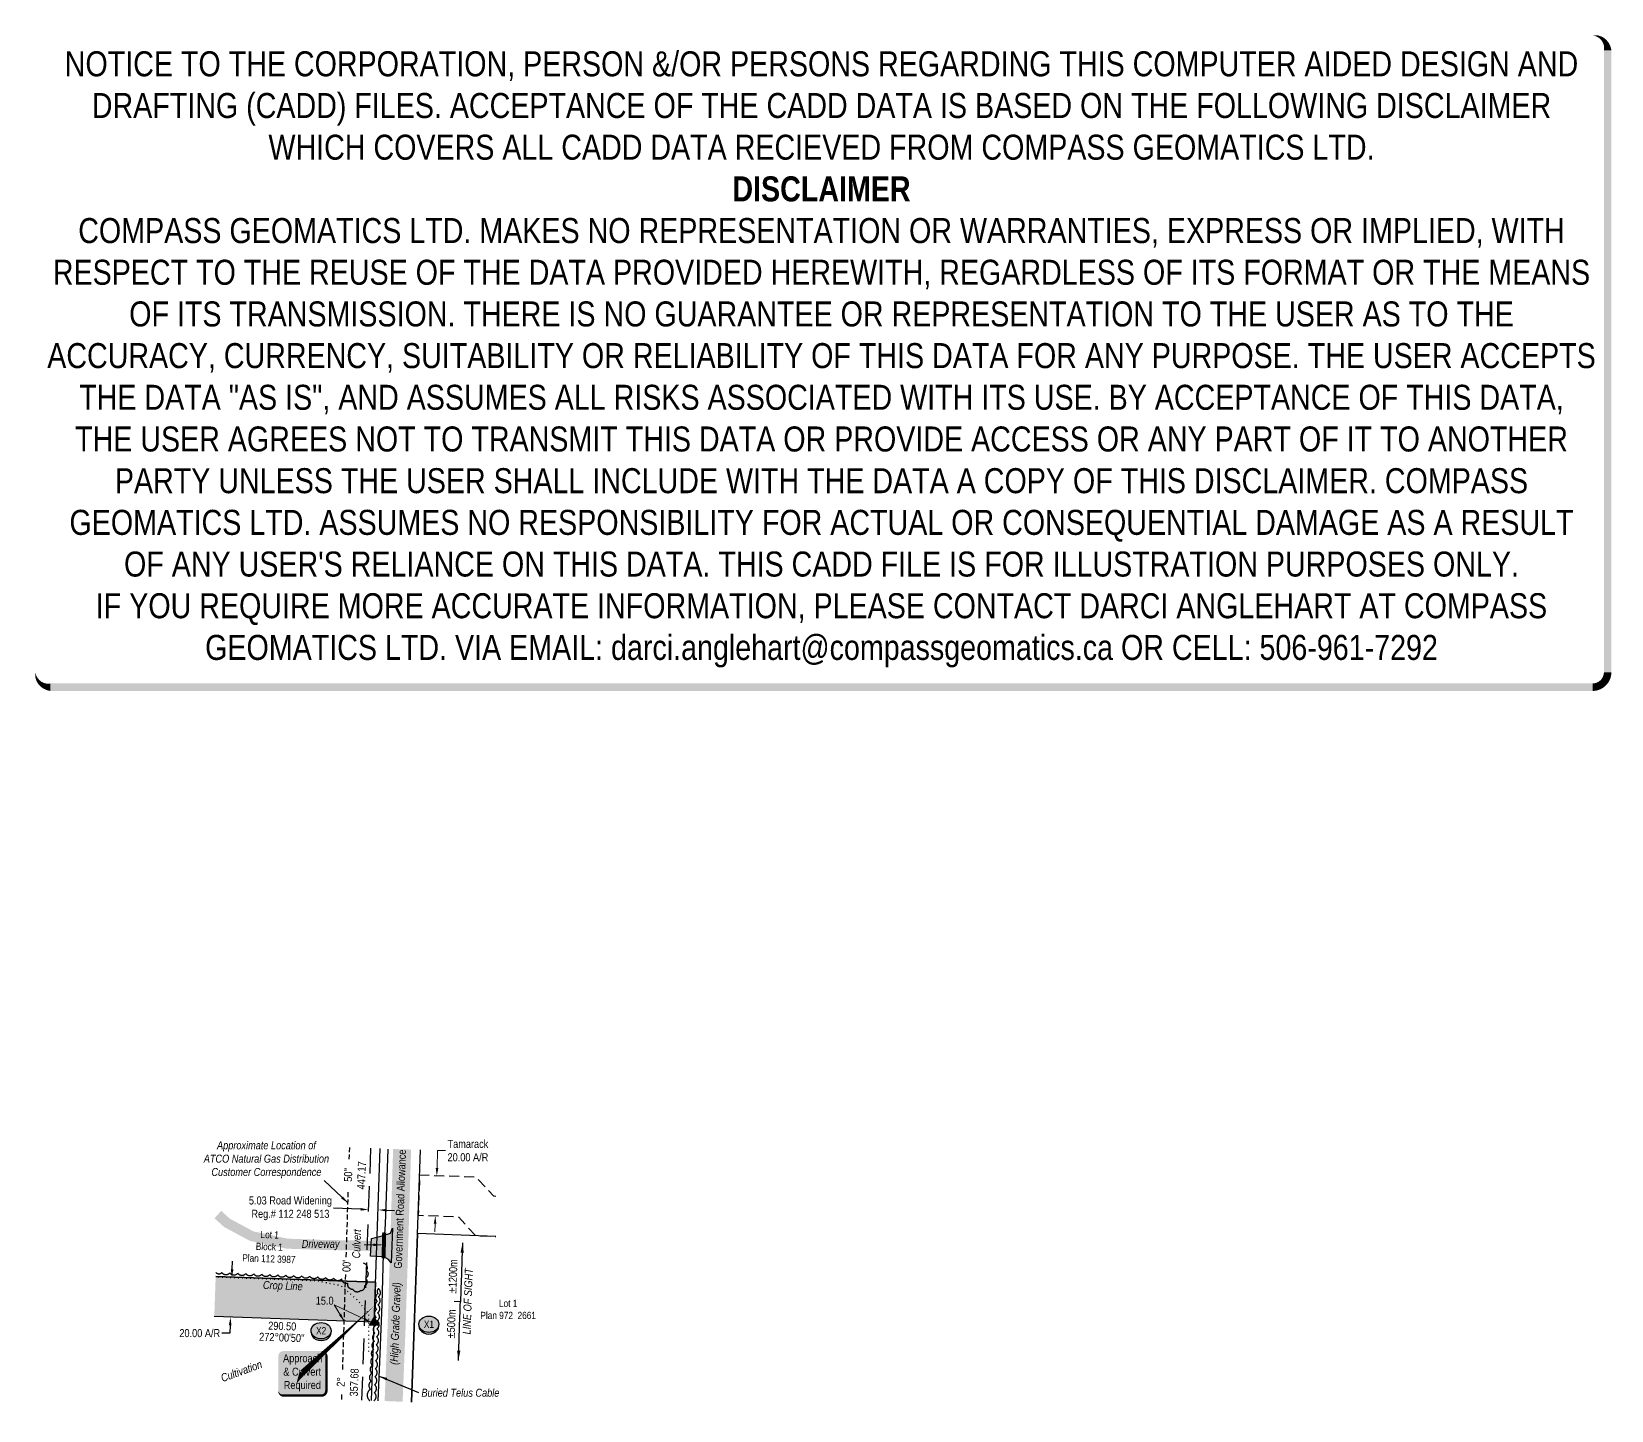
# Model space of a CAD drawing. Extents: x 344856 to 348912, y 6119551 to 6126406.
# Drawn here: x 346938 to 348912, y 6124683 to 6126406 of the extents above; entities that cross this region are included whole.
import ezdxf
from ezdxf.enums import TextEntityAlignment as Align

# ---------------------------------------------------------------- set-up
doc = ezdxf.new("R2010")
doc.units = 0
doc.header["$LTSCALE"] = 5
doc.header["$PDSIZE"] = 0.5
for name, pattern in [('0', [1, 1, 0]), ('DASHED2', [9.525, 6.35, -3.175]), ('foc-ACCESSROAD', [3.75, 2.5, -1.25]), ('foc-TOPO', [1, 0.2, -0.8]), ('UG_PIPE', [1.875, 1.25, -0.625])]:
    doc.linetypes.add(name, pattern=pattern)
doc.layers.get('Defpoints').update_dxf_attribs({"color": 9})
for name, color, linetype, lineweight in [('AS-GENERAL', 48, 'Continuous', 18), ('F-AR-T', 190, 'Continuous', 9), ('T-TEXT', 48, 'Continuous', 18), ('T-TIE-T', 201, 'Continuous', 18)]:
    doc.layers.add(name, color=color, linetype=linetype, lineweight=lineweight)
for name, color, linetype in [('AS-PIPE-UG', 44, 'UG_PIPE'), ('AS-PIPE-UG-T', 44, 'Continuous'), ('AS-ROADS', 254, 'Continuous'), ('AS-TELEPHONE-T', 224, 'Continuous'), ('AS-TELUS', 224, 'foc-TEL'), ('CG-NOTES', 7, 'Continuous'), ('F-AR', 190, 'foc-ACCESSROAD'), ('L-BD', 7, 'Continuous'), ('L-MON', 1, 'Continuous'), ('L-ROAD-T', 7, 'Continuous'), ('L-SEC', 7, 'Continuous'), ('L-TITLEDB', 4, 'Continuous'), ('L-TITLEDB-T', 4, 'Continuous'), ('P-CROSSINGS', 250, 'Continuous'), ('P-PROPOSED', 10, 'Continuous'), ('P-PROPOSED-H', 21, 'Continuous'), ('P-TXT', 4, 'Continuous'), ('T-BUSH', 110, '0'), ('T-GENERAL', 48, 'foc-TOPO')]:
    doc.layers.add(name, color=color, linetype=linetype)
doc.layers.add('DISCLAIMER', color=7, linetype='Continuous', plot=False)
doc.styles.add('80', font='ARIALN.TTF', dxfattribs={"height": 10})
doc.styles.add('80CG', font='ARIALN.TTF', dxfattribs={"height": 10})
doc.styles.add('80L', font='ARIALN.TTF', dxfattribs={"height": 10})
doc.styles.add('80LS', font='ARIALNI.TTF', dxfattribs={"height": 10})
doc.styles.add('Crossing', font='ARIALN.TTF', dxfattribs={"height": 10})
doc.styles.add('foc-LtypeFont', font='ARIALN.TTF', dxfattribs={"height": 7.35})
doc.linetypes.add('foc-TEL', pattern='A,2,-1,["T",foc-LtypeFont,S=0.2,R=0,X=-0.425,Y=-0.75],-1.24,8', length=12.24)
doc.dimstyles.new('COMPASS', dxfattribs={"dimscale": 5, "dimtxt": 10, "dimasz": 2.5, "dimexe": 0.2, "dimexo": 0.0625, "dimgap": 0.5, "dimtad": 0, "dimtih": 1, "dimtoh": 1, "dimzin": 0, "dimdsep": 46, "dimtxsty": '80', "dimcen": 0.1, "dimse1": 1, "dimse2": 1, "dimclrd": 256, "dimclrt": 256, "dimaunit": 1, "dimadec": 4, "dimazin": 0, "dimtfac": 0.06, "dimtofl": 0, "dimtmove": 0, "dimatfit": 1, "dimfxl": 0.2, "dimtolj": 1, "dimtzin": 0, "dimlwd": -1, "dimarcsym": 0})
doc.dimstyles.new('Compass 5 000', dxfattribs={"dimscale": 5, "dimtxt": 9, "dimasz": 2, "dimexe": 0.2, "dimexo": 0.0625, "dimgap": 0.5, "dimtad": 0, "dimtih": 1, "dimtoh": 1, "dimzin": 0, "dimdsep": 46, "dimtxsty": '80CG', "dimcen": 0.1, "dimse1": 1, "dimse2": 1, "dimclrd": 256, "dimclrt": 256, "dimaunit": 1, "dimadec": 4, "dimazin": 0, "dimtfac": 0.06, "dimtofl": 0, "dimtmove": 0, "dimatfit": 1, "dimfxl": 0.2, "dimtolj": 1, "dimtzin": 0, "dimlwd": -1, "dimarcsym": 0})

# ---------------------------------------------------------------- blocks, each defined once
blk = doc.blocks.new('*D470')
at = {"layer": 'Defpoints', "color": 0, "transparency": 16777216}
for p in [(347359.2, 6124934.3), (347356, 6124843.9), (347368.5, 6124843.5)]:
    blk.add_point(p, dxfattribs=at)
at = {"layer": 'L-TITLEDB-T', "transparency": 16777216}
for p, q in [((347349.2, 6124934.7), (347315.3, 6124935.9)), ((347381.7, 6124933.5), (347391.7, 6124933.2))]:
    blk.add_line(p, q, dxfattribs=at)
for points in [[(347349.2, 6124936.3), (347349.1, 6124933), (347359.2, 6124934.3)], [(347381.8, 6124935.2), (347381.7, 6124931.8), (347371.7, 6124933.9)]]:
    blk.add_solid(points, dxfattribs=at)
at = {"layer": 'L-TITLEDB-T', "transparency": 16777216, "insert": (347261.5, 6124935.9), "char_height": 10, "attachment_point": 5, "style": '80CG', "bg_fill": 3, "box_fill_scale": 1.1, "bg_fill_color": 256, "bg_fill_true_color": 13158600, "bg_fill_transparency": 0}
blk.add_mtext('\\A1;5.03 Road Widening\\PReg.# 112 248 513', dxfattribs=at)
blk = doc.blocks.new('*D471')
at = {"layer": 'Defpoints', "color": 0, "transparency": 16777216}
for p in [(347444.4, 6124976.5), (347477.6, 6124975.3), (347475.9, 6124925.3)]:
    blk.add_point(p, dxfattribs=at)
at = {"layer": 'F-AR-T', "transparency": 16777216}
for p, q in [((347444.7, 6124986.5), (347445.5, 6125008)), ((347445.5, 6125008), (347455.5, 6125008)), ((347442.2, 6124916.5), (347441.9, 6124906.5))]:
    blk.add_line(p, q, dxfattribs=at)
for points in [[(347443, 6124986.5), (347446.4, 6124986.4), (347444.4, 6124976.5)], [(347440.6, 6124916.6), (347443.9, 6124916.5), (347442.6, 6124926.5)]]:
    blk.add_solid(points, dxfattribs=at)
at = {"layer": 'F-AR-T', "transparency": 16777216, "insert": (347483.3, 6125008), "char_height": 10, "attachment_point": 5, "style": '80CG'}
blk.add_mtext('\\A1;Tamarack\\P20.00 A/R', dxfattribs=at)
blk = doc.blocks.new('TRIA')
blk.add_hatch(color=255).paths.add_polyline_path([(-0.04, 1.52), (-1.47, -0.87), (1.39, -0.87)])
blk = doc.blocks.new('TRIAA')
blk.add_blockref('TRIA', (0, 0))
blk = doc.blocks.new('TRIB')
at = {"color": 1}
blk.add_lwpolyline([(-1.12, -0.67), (-0.04, 1.13), (1.04, -0.67)], close=True, dxfattribs=at)
blk = doc.blocks.new('TRIBB')
blk.add_blockref('TRIB', (0, 0))
blk = doc.blocks.new('TRICC')
for name in ['TRIAA', 'TRIBB']:
    blk.add_blockref(name, (0, 0))
blk = doc.blocks.new('plspike')
blk.add_blockref('TRICC', (0, 0))
blk = doc.blocks.new('xing2')
h = blk.add_hatch(color=50)
h.dxf.hatch_style = 1
edge = h.paths.add_edge_path()
edge.add_ellipse((0, 0), major_axis=(-12.5, 0), ratio=0.816297, start_angle=0, end_angle=360)
h = blk.add_hatch(color=250)
h.dxf.hatch_style = 1
edge = h.paths.add_edge_path()
edge.add_ellipse((0, -2), major_axis=(-12.5, 0), ratio=0.816297, start_angle=0, end_angle=180)
edge.add_line((12.5, -2), (12.5, 0))
edge.add_ellipse((0, 0), major_axis=(-12.5, 0), ratio=0.816297, start_angle=0, end_angle=180, ccw=False)
edge.add_line((-12.5, 0), (-12.5, -2))
at = {"color": 250}
blk.add_ellipse((0, 0), major_axis=(-12.5, 0), ratio=0.816297, dxfattribs=at)
blk.add_ellipse((0, -2), major_axis=(-12.5, 0), ratio=0.816297, start_param=0, end_param=3.141593, dxfattribs=at)
at = {"color": 250, "style": 'Crossing'}
blk.add_attdef('CROSSING', text='', height=9, dxfattribs=at).set_placement((0.1, 0), align=Align.MIDDLE_CENTER)
at = {"color": 250, "style": 'Crossing', "flags": 1}
for tag, p in [('OWNER', (0.1, -12.5)), ('DESCRIPTION', (0.1, -25.8)), ('LOCATION', (0.1, -39.3)), ('DWG_REF', (0.1, -52.8))]:
    blk.add_attdef(tag, text='', height=9, dxfattribs=at).set_placement(p, align=Align.MIDDLE_CENTER)
blk = doc.blocks.new('*D472')
at = {"layer": 'Defpoints', "color": 0, "transparency": 16777216}
for p in [(347188.3, 6124849.8), (347221.4, 6124848.7), (347219.7, 6124798.7)]:
    blk.add_point(p, dxfattribs=at)
at = {"layer": 'P-TXT', "transparency": 16777216}
for p, q in [((347188.7, 6124859.8), (347189, 6124869.8)), ((347185.9, 6124779.9), (347175.9, 6124779.9)), ((347186.2, 6124789.9), (347185.9, 6124779.9))]:
    blk.add_line(p, q, dxfattribs=at)
for points in [[(347187, 6124859.9), (347190.4, 6124859.8), (347188.3, 6124849.8)], [(347184.6, 6124789.9), (347187.9, 6124789.8), (347186.6, 6124799.9)]]:
    blk.add_solid(points, dxfattribs=at)
at = {"layer": 'P-TXT', "transparency": 16777216, "insert": (347148.2, 6124779.9), "char_height": 10, "attachment_point": 5, "style": '80CG'}
blk.add_mtext('\\A1;20.00 A/R', dxfattribs=at)
blk = doc.blocks.new('*U476')
h = blk.add_hatch(color=255)
edge = h.paths.add_edge_path()
edge.add_line((-24, -28.5), (24, -28.5))
edge.add_arc((24, -22.5), 6, 270, 360)
edge.add_line((30, -22.5), (30, 21))
edge.add_arc((24, 21), 6, 0, 90)
edge.add_line((24, 27), (-24, 27))
edge.add_arc((-24, 21), 6, 90, 180)
edge.add_line((-30, 21), (-30, -22.5))
edge.add_arc((-24, -22.5), 6, 180, 270)
at = {"color": 1, "flags": 128}
for points in [[(90.5, 84.2, 0, 7.5, 0), (0, 0, 0, 0, 0)], [(-7.5, -13.5, 0, 7.5, 0), (0, 0, 0, 0, 0)]]:
    blk.add_lwpolyline(points, format="xyseb", dxfattribs=at)
blk.add_lwpolyline([(-24, -28.5, 3, 3, 0), (24, -28.5, 3, 3, 0.414214), (30, -22.5, 3, 3, 0), (30, 21, 3, 0, 0.414214), (24, 27, 0, 0, 0), (-24, 27, 0, 0, 0.414214), (-30, 21, 0, 0, 0), (-30, -22.5, 0, 3, 0.414214)], format="xyseb", close=True, dxfattribs=at)
at = {"color": 1, "style": '80'}
blk.add_attdef('ENTER_TEXT_001', (-26.8, -4.9), '', height=10, dxfattribs=at)
blk = doc.blocks.new('Disclaimer_Legal')
at = {"layer": 'DISCLAIMER', "color": 254, "flags": 128}
blk.add_lwpolyline([(-3612.9, -1104.6, 37.5, 37.5, 0), (4096.1, -1104.6, 37.5, 37.5, 0.414214), (4171.1, -1029.6, 37.5, 37.5, 0), (4171.1, 2078.7, 37.5, 0, 0.414214), (4096.1, 2153.7, 0, 0, 0), (-3612.9, 2153.7, 0, 0, 0.414214), (-3687.9, 2078.7, 0, 0, 0), (-3687.9, -1029.6, 0, 37.5, 0.414214)], format="xyseb", close=True, dxfattribs=at)
at = {"layer": 'DISCLAIMER', "color": 254, "insert": (241.6, 533.9), "char_height": 125, "width": 7717.568, "attachment_point": 5, "style": '80'}
blk.add_mtext('NOTICE TO THE CORPORATION, PERSON &/OR PERSONS REGARDING THIS COMPUTER AIDED DESIGN AND DRAFTING (CADD) FILES. ACCEPTANCE OF THE CADD DATA IS BASED ON THE FOLLOWING DISCLAIMER WHICH COVERS ALL CADD DATA RECIEVED FROM COMPASS GEOMATICS LTD.\\P{\\fArial Narrow|b1|i0|c0|p34;DISCLAIMER}\\PCOMPASS GEOMATICS LTD. MAKES NO REPRESENTATION OR WARRANTIES, EXPRESS OR IMPLIED, WITH RESPECT TO THE REUSE OF THE DATA PROVIDED HEREWITH, REGARDLESS OF ITS FORMAT OR THE MEANS OF ITS TRANSMISSION. THERE IS NO GUARANTEE OR REPRESENTATION TO THE USER AS TO THE ACCURACY, CURRENCY, SUITABILITY OR RELIABILITY OF THIS DATA FOR ANY PURPOSE. THE USER ACCEPTS THE DATA "AS IS", AND ASSUMES ALL RISKS ASSOCIATED WITH ITS USE. BY ACCEPTANCE OF THIS DATA, THE USER AGREES NOT TO TRANSMIT THIS DATA OR PROVIDE ACCESS OR ANY PART OF IT TO ANOTHER PARTY UNLESS THE USER SHALL INCLUDE WITH THE DATA A COPY OF THIS DISCLAIMER. COMPASS GEOMATICS LTD. ASSUMES NO RESPONSIBILITY FOR ACTUAL OR CONSEQUENTIAL DAMAGE AS A RESULT OF ANY USER\'S RELIANCE ON THIS DATA. THIS CADD FILE IS FOR ILLUSTRATION PURPOSES ONLY.\\PIF YOU REQUIRE MORE ACCURATE INFORMATION, PLEASE CONTACT DARCI ANGLEHART AT COMPASS GEOMATICS LTD. VIA EMAIL: darci.anglehart@compassgeomatics.ca OR CELL: 506-961-7292', dxfattribs=at)

msp = doc.modelspace()

# ---------------------------------------------------------------- hatches: boundary and pattern name
at = {"layer": 'AS-ROADS'}
h = msp.add_hatch(color=256, dxfattribs=at)
h.dxf.hatch_style = 1
h.paths.add_polyline_path([(347362.853, 6124898.019), (347376.161, 6124901.319), (347386.383, 6124904.942), (347389.078, 6124910.997), (347387.343, 6124867.774), (347384.263, 6124872.042), (347378.051, 6124875.322), (347361.656, 6124876.222)])
at = {"layer": 'P-PROPOSED-H'}
h = msp.add_hatch(color=256, dxfattribs=at)
h.dxf.hatch_style = 1
h.paths.add_polyline_path([(347168.122, 6124850.536), (347166.367, 6124800.566), (347366.168, 6124793.549), (347367.93, 6124843.518)])

# ---------------------------------------------------------------- linework, layer by layer
msp.add_line((347473.957, 6124819.204), (347466.08, 6124819.481))
at = {"layer": 'AS-GENERAL', "const_width": 5, "flags": 128}
msp.add_lwpolyline([(347377.873, 6124873.264), (347378.691, 6124905.667)], dxfattribs=at)
at = {"layer": 'AS-PIPE-UG', "flags": 128}
msp.add_lwpolyline([(347325.647, 6124696.892), (347335.583, 6125011.975)], dxfattribs=at)
at = {"layer": 'AS-ROADS', "flags": 128}
for points, const_width in [([(347390.463, 6124694.612), (347394.101, 6124785.534), (347397.653, 6124895.432), (347399.481, 6124957.624), (347401.098, 6125009.671)], 22.5), ([(347170.846, 6124928.092), (347182.238, 6124917.749), (347213.166, 6124901.112), (347257.403, 6124891.754), (347303.943, 6124890.054), (347346.781, 6124889.572), (347388.436, 6124887.082)], 12.5)]:
    msp.add_lwpolyline(points, dxfattribs=dict(at, const_width=const_width))
msp.add_lwpolyline([(347362.853, 6124898.019), (347376.161, 6124901.319), (347386.383, 6124904.942), (347389.078, 6124910.997), (347387.343, 6124867.774), (347384.263, 6124872.042), (347378.051, 6124875.322), (347361.656, 6124876.222), (347362.853, 6124898.019)], dxfattribs=at)
at = {"layer": 'AS-TELUS', "flags": 128}
msp.add_lwpolyline([(347371.158, 6124695.291), (347373.738, 6124754.024), (347376.151, 6124816.332), (347377.941, 6124878.414), (347380.428, 6124916.274), (347383.498, 6125009.778)], dxfattribs=at)
at = {"layer": 'F-AR', "flags": 128}
msp.add_lwpolyline([(347518.192, 6124950.852), (347515.641, 6124950.942), (347493.905, 6124974.725), (347422.959, 6124977.22), (347421.202, 6124927.263), (347471.167, 6124925.505), (347492.902, 6124901.723), (347518.192, 6124900.832)], dxfattribs=at)
at = {"layer": 'L-SEC', "flags": 128}
for points in [[(347362.728, 6124695.588), (347373.807, 6125010.631)], [(347412.977, 6124693.82), (347424.057, 6125008.864)]]:
    msp.add_lwpolyline(points, dxfattribs=at)
at = {"layer": 'L-TITLEDB', "linetype": 'DASHED2'}
msp.add_line((347361.691, 6125011.057), (347350.47, 6124696.019), dxfattribs=at)
at = {"layer": 'L-TITLEDB'}
for p, q in [((347420.393, 6124904.278), (347412.989, 6124693.819)), ((347518.192, 6124900.832), (347420.393, 6124904.278))]:
    msp.add_line(p, q, dxfattribs=at)
at = {"layer": 'L-TITLEDB', "flags": 128}
msp.add_lwpolyline([(347367.93, 6124843.518), (347168.122, 6124850.536)], dxfattribs=at)
at = {"layer": 'P-PROPOSED', "flags": 128}
msp.add_lwpolyline([(347168.122, 6124850.536), (347367.93, 6124843.518), (347366.168, 6124793.549), (347166.367, 6124800.566)], dxfattribs=at)
at = {"layer": 'T-BUSH', "flags": 128}
for points in [[(347352.621, 6124867.645, -0.52056705), (347356.376, 6124858.38, -0.52056705), (347355.403, 6124848.563, -0.52056705), (347353.879, 6124838.682, -0.52056705), (347348.602, 6124832.74, -0.52056705), (347339.826, 6124834.612, -0.52056705), (347333.351, 6124842.23, -0.52056705), (347325.598, 6124847.621, -0.52056705), (347315.636, 6124848.466, -0.52056705), (347305.674, 6124849.312, -0.52056705), (347295.712, 6124850.157, -0.52056705), (347285.747, 6124850.951, -0.52056705), (347275.758, 6124851.367, -0.52056705), (347265.769, 6124851.783, -0.52056705), (347255.78, 6124852.199, -0.52056705), (347245.791, 6124852.615, -0.52056705), (347235.802, 6124853.031, -0.52056705), (347225.813, 6124853.447, -0.52056705), (347215.824, 6124853.863, -0.52056705), (347205.835, 6124854.279, -0.52056705), (347195.846, 6124854.695, -0.52056705), (347185.857, 6124855.112, -0.52056705), (347175.868, 6124855.528, -0.52056705), (347168.328, 6124855.842, -0.52056705)], [(347365.858, 6124695.496, 0.52056705), (347366.272, 6124705.485, 0.52056705), (347366.687, 6124715.475, 0.52056705), (347367.101, 6124725.464, 0.52056705), (347367.516, 6124735.453, 0.52056705), (347367.93, 6124745.442, 0.52056705), (347368.345, 6124755.431, 0.52056705), (347368.759, 6124765.42, 0.52056705), (347369.174, 6124775.409, 0.52056705), (347369.588, 6124785.398, 0.52056705), (347370.002, 6124795.387, 0.52056705), (347370.417, 6124805.376, 0.52056705), (347370.831, 6124815.365, 0.52056705), (347371.246, 6124825.354, 0.52056705), (347371.66, 6124835.344, 0.52056705), (347370.976, 6124829.454, 0.52056705), (347370.206, 6124819.486, 0.52056705), (347369.436, 6124809.518, 0.52056705), (347368.666, 6124799.55, 0.52056705), (347367.896, 6124789.582, 0.52056705), (347367.126, 6124779.614, 0.52056705), (347366.356, 6124769.646, 0.52056705), (347365.586, 6124759.678, 0.52056705), (347364.817, 6124749.71, 0.52056705), (347364.047, 6124739.742, 0.52056705), (347363.277, 6124729.774, 0.52056705), (347362.507, 6124719.806, 0.52056705), (347361.737, 6124709.838, 0.52056705), (347360.632, 6124695.536, 0.52056705)]]:
    msp.add_lwpolyline(points, format="xyb", dxfattribs=at)
at = {"layer": 'T-GENERAL', "flags": 128}
msp.add_lwpolyline([(347359.488, 6124756.769), (347359.386, 6124804.154), (347344.543, 6124821.884), (347324.676, 6124839.069), (347295.386, 6124845.072), (347285.466, 6124845.404), (347168.096, 6124849.807)], dxfattribs=at)

# ---------------------------------------------------------------- block references
at = {"layer": 'Defpoints', "xscale": 0.2499999999999999, "yscale": 0.2499999999999999, "zscale": 0.2499999999999999}
msp.add_blockref('Disclaimer_Legal', (347864.736, 6125863.317), dxfattribs=at)
at = {"layer": 'L-MON', "xscale": 4.998838799999976, "yscale": 4.998838799999976, "zscale": 12.49999999999982}
msp.add_blockref('plspike', (347366.168, 6124793.549), dxfattribs=at)
at = {"layer": 'P-CROSSINGS', "xscale": 0.99976776, "yscale": 0.99976776, "zscale": 0.99976776}
for p, values in [((347299.797, 6124782.946), {'CROSSING': 'X2'}), ((347434.488, 6124790.989), {'CROSSING': 'X1'})]:
    msp.add_blockref('xing2', p, dxfattribs=at).add_auto_attribs(values)

# ---------------------------------------------------------------- texts
at = {"rotation": 87.985904, "style": '80'}
for s, insert, char_height, width, attachment_point in [('%%P1200m', (347463.822, 6124829.564), 9.9977, 42.10143, 4), ('\\pi6.3744;{\\fArial Narrow|b0|i1|c0|p34;LINE OF SIGH\\T1.55;T}', (347476.377, 6124772.21), 9.99768, 99.32486, 1), ('%%P500m', (347463.119, 6124809.581), 9.9977, 42.10143, 6)]:
    msp.add_mtext(s, dxfattribs=dict(at, insert=insert, char_height=char_height, width=width, attachment_point=attachment_point))
at = {"layer": 'AS-PIPE-UG-T', "insert": (347231.538, 6125019.637), "char_height": 9.99776, "width": 157.02033, "attachment_point": 2, "style": '80LS'}
msp.add_mtext('Approximate Location of ATCO Natural Gas Distribution\\PCustomer Correspondence', dxfattribs=at)
at = {"layer": 'L-BD', "style": '80L'}
for s, height, p in [('290.50', 9.9977, (347251.305, 6124788.769)), ("272°00'50''", 9.99768, (347250.805, 6124774.531))]:
    msp.add_text(s, height=height, rotation=357.9886, dxfattribs=at).set_placement(p, align=Align.MIDDLE)
at = {"layer": 'L-ROAD-T', "style": '80L'}
msp.add_text('Government Road Allowance', height=9.99544, rotation=87.985846, dxfattribs=at).set_placement((347398.36, 6124934.952), align=Align.MIDDLE_CENTER)
at = {"layer": 'L-TITLEDB-T', "insert": (347235.153, 6124887.816), "char_height": 9.00435, "attachment_point": 5, "rotation": 357.964807, "style": '80'}
msp.add_mtext_dynamic_manual_height_columns('Lot 1\\PBlock 1\\PPlan 112 3987', width=91.17161, gutter_width=45.032, heights=[0], dxfattribs=at)
at = {"layer": 'L-TITLEDB-T', "insert": (347533.584, 6124809.486), "char_height": 9.00435, "attachment_point": 5, "style": '80'}
msp.add_mtext_dynamic_manual_height_columns('Lot 1\\PPlan 972  2661', width=67.60094, gutter_width=45.032, heights=[0], dxfattribs=at)
at = {"layer": 'T-TEXT', "style": '80LS'}
msp.add_text('(High Grade Gravel)', height=9.99544, rotation=87.985846, dxfattribs=at).set_placement((347392.618, 6124791.905), align=Align.MIDDLE_CENTER)
at = {"layer": 'T-TEXT', "insert": (347275.684, 6124896.517), "char_height": 10, "attachment_point": 1, "style": '80L'}
msp.add_mtext_dynamic_manual_height_columns('{\\fArial Narrow|b0|i1|c0|p34;Driveway} ', width=14.74324, gutter_width=50, heights=[0], dxfattribs=at)
at = {"layer": 'T-TEXT', "attachment_point": 1, "style": '80L'}
for s, width, insert, char_height, rotation in [('{\\fArial Narrow|b0|i1|c0|p34;Culvert}', 16.88161, (347338.534, 6124873.63), 9.99768, 87.960211), ('{\\fArial Narrow|b0|i1|c0|p34;Crop Line}', 67.51851, (347227.394, 6124845.237), 10, 357.851662)]:
    msp.add_mtext_dynamic_manual_height_columns(s, width=width, gutter_width=50, heights=[0], dxfattribs=dict(at, insert=insert, char_height=char_height, rotation=rotation))
at = {"layer": 'T-TEXT', "insert": (347200.272, 6124732.5), "char_height": 9.99552, "attachment_point": 5, "rotation": 20, "style": '80LS'}
msp.add_mtext('Cultivation', dxfattribs=at)
at = {"layer": 'T-TIE-T', "insert": (347293.141, 6124825.468), "char_height": 10, "attachment_point": 1, "style": '80L'}
msp.add_mtext_dynamic_manual_height_columns('15.0', width=27.61725, gutter_width=50, heights=[0], dxfattribs=at)

# ---------------------------------------------------------------- dimensions: what is measured, and where the dimension line sits
at = {"layer": 'F-AR-T'}
dim = msp.add_linear_dim(base=(347444.36, 6124976.468), p1=(347475.857, 6124925.339), p2=(347477.617, 6124975.296), angle=87.982093, text='Tamarack\\P20.00 A/R', dimstyle='Compass 5 000', dxfattribs=at)
dim.commit()
dim.dimension.update_dxf_attribs({"geometry": '*D471', "text_midpoint": (347483.271, 6125007.983), "dimtype": 161})
at = {"layer": 'P-TXT'}
dim = msp.add_linear_dim(base=(347188.346, 6124849.825), p1=(347219.684, 6124798.694), p2=(347221.439, 6124848.663), angle=87.988551, text='20.00 A/R', dimstyle='Compass 5 000', dxfattribs=at)
dim.commit()
dim.dimension.update_dxf_attribs({"geometry": '*D472', "text_midpoint": (347148.154, 6124779.869), "dimtype": 161})

# ---------------------------------------------------------------- leaders
at = {"path_type": 1}
for points in [[(347476.543, 6124892.745), (347473.957, 6124819.204)], [(347471.371, 6124745.663), (347473.957, 6124819.204)]]:
    msp.add_leader(points, dimstyle='COMPASS', override={"dimgap": 0.5, "dimtad": 0}, dxfattribs=at)
at = {"layer": 'AS-PIPE-UG-T'}
msp.add_leader([(347333.395, 6124942.584), (347303.684, 6124970.489)], dimstyle='Compass 5 000', dxfattribs=at)
at = {"layer": 'T-TEXT'}
msp.add_leader([(347375.282, 6124890.279), (347353.478, 6124890.259)], dimstyle='Compass 5 000', dxfattribs=at)
at = {"layer": 'T-TIE-T'}
for points in [[(347362.913, 6124793.296), (347316.196, 6124815.217)], [(347328.736, 6124794.864), (347316.196, 6124815.217)]]:
    msp.add_leader(points, dimstyle='Compass 5 000', dxfattribs=at)

# ---------------------------------------------------------------- next in the draw order: texts
at = {"layer": 'AS-TELEPHONE-T', "insert": (347424.914, 6124710.459), "char_height": 9.99756, "attachment_point": 1, "style": '80L', "bg_fill": 3, "box_fill_scale": 1.2, "bg_fill_color": 256, "bg_fill_transparency": 0}
msp.add_mtext_dynamic_manual_height_columns('\\pi0.31076;{\\fArial Narrow|b0|i1|c0|p34;Buried Telus Cable}', width=97.23506, gutter_width=50, heights=[0], dxfattribs=at)
at = {"layer": 'L-BD', "insert": (347319.544, 6124719.09), "char_height": 9.9977, "width": 25.82966, "attachment_point": 2, "rotation": 87.9862, "style": '80L', "bg_fill": 3, "box_fill_scale": 1.2, "bg_fill_color": 256, "bg_fill_transparency": 0}
msp.add_mtext('2°\\P357.68', dxfattribs=at)

# ---------------------------------------------------------------- next in the draw order: dimensions: what is measured, and where the dimension line sits
at = {"layer": 'L-TITLEDB-T', "color": 3}
dim = msp.add_linear_dim(base=(347359.159, 6124934.309), p1=(347368.546, 6124843.487), p2=(347355.973, 6124843.931), angle=177.980835, text='5.03 Road Widening\\PReg.# 112 248 513', dimstyle='Compass 5 000', override={"dimtfill": 1}, dxfattribs=at)
dim.commit()
dim.dimension.update_dxf_attribs({"geometry": '*D470', "text_midpoint": (347261.513, 6124935.855), "dimtype": 161})

# ---------------------------------------------------------------- next in the draw order: block references
at = {"layer": 'CG-NOTES'}
ref = msp.add_blockref('*U476', (347276.437, 6124730.434), dxfattribs=dict(at, xscale=0.99976776, yscale=0.99976776, zscale=0.99976776))
ref.add_attrib('ENTER_TEXT_001', 'Approach', (347252.319, 6124743.574), dxfattribs={"layer": '0', "color": 1, "height": 9.9977, "style": '80'})
ref.add_attrib('ENTER_TEXT_002', '& Culvert', (347252.673, 6124726.734), dxfattribs={"layer": '0', "color": 1, "height": 9.9977, "style": '80'})
ref.add_attrib('ENTER_TEXT_003', 'Required', (347253.182, 6124710.071), dxfattribs={"layer": '0', "color": 1, "height": 9.9977, "style": '80'})

# ---------------------------------------------------------------- next in the draw order: texts
at = {"layer": 'L-BD', "char_height": 9.9977, "attachment_point": 2, "style": '80L', "bg_fill": 3, "box_fill_scale": 1.2, "bg_fill_color": 256, "bg_fill_transparency": 0}
for s, insert, width, rotation in [("50''\\P447.17 ", (347328.661, 6124977.856), 34.58719, 87.9857), ("00'", (347326.658, 6124863.997), 14.46908, 87.9862)]:
    msp.add_mtext(s, dxfattribs=dict(at, insert=insert, width=width, rotation=rotation))

# ---------------------------------------------------------------- next in the draw order: leaders
at = {"layer": 'AS-TELEPHONE-T'}
msp.add_leader([(347372.521, 6124726.316), (347421.672, 6124705.85)], dimstyle='Compass 5 000', dxfattribs=at)

doc.saveas('drawing.dxf')
